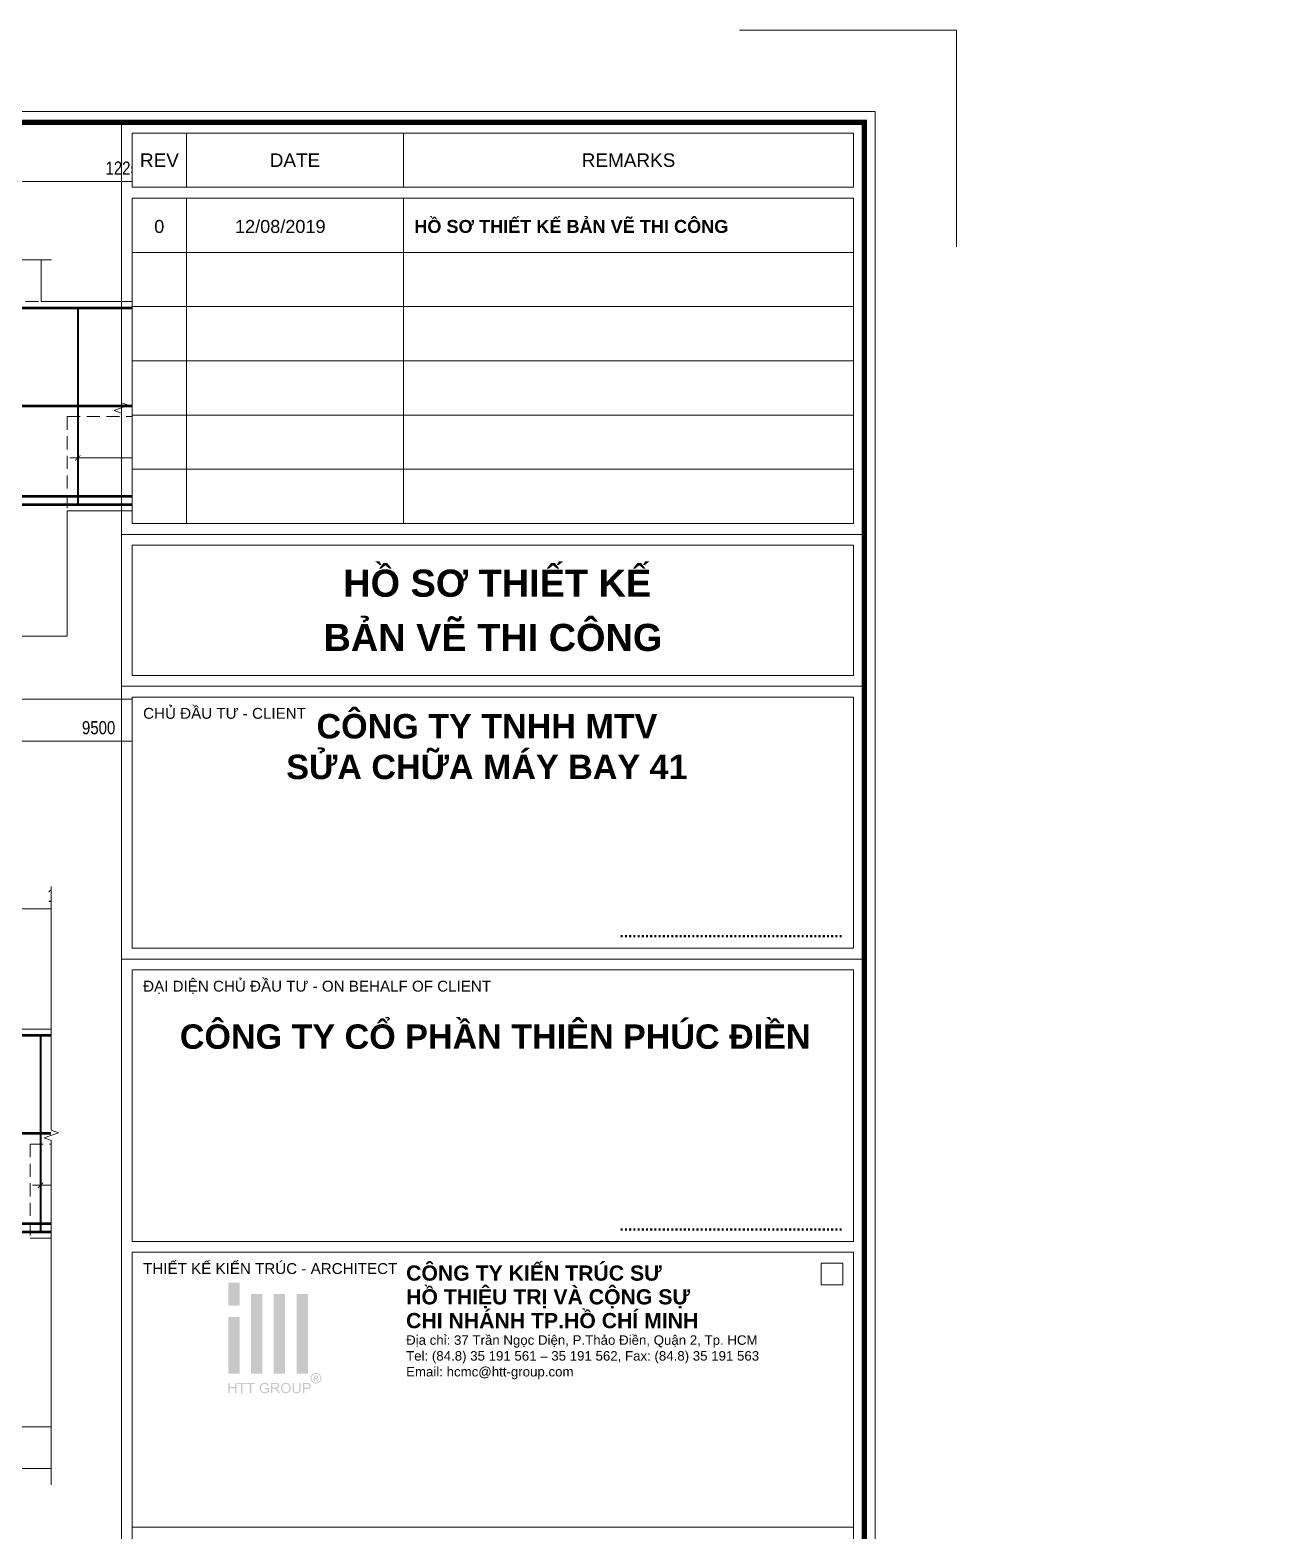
# Model space of a CAD drawing. Header units: millimetres. Extents: x 3014920 to 3563667, y -1638653 to -1356471.
# Drawn here: x 3428421 to 3434334, y -1593102 to -1585927 of the extents above; entities that cross this region are included whole.
import ezdxf
from ezdxf.enums import TextEntityAlignment as Align
from ezdxf.xclip import XClip

# ---------------------------------------------------------------- set-up
doc = ezdxf.new("R2010")
doc.units = ezdxf.units.MM
doc.header["$MEASUREMENT"] = 0
doc.header["$XCLIPFRAME"] = 0
doc.header["$PDMODE"] = 2
doc.linetypes.add('HIDDEN', pattern=[0.375, 0.25, -0.125])
doc.layers.get('0').update_dxf_attribs({"lineweight": 9})
doc.layers.get('Defpoints').update_dxf_attribs({"color": 10, "lineweight": 0})
for name, color, linetype, lineweight in [('CDAI', 21, 'Continuous', 40), ('CTHEP', 50, 'Continuous', 50), ('DBAO', 90, 'Continuous', 13), ('DGIONG', 130, 'Continuous', 13), ('KTH', 154, 'Continuous', 9), ('Net khuat', 8, 'HIDDEN', 13)]:
    doc.layers.add(name, color=color, linetype=linetype, lineweight=lineweight)
doc.layers.add('CHG_XX_Khung ten$0$TKTC', color=1, linetype='Continuous')
doc.styles.add('CHG_XX_Khung ten$0$A1 BORDER$0$ARIAL', font='arial.ttf')
doc.styles.add('CHG_XX_Khung ten$0$A1 BORDER$0$Arial - Bold', font='arialbd.ttf', dxfattribs={"height": 2.5})
doc.styles.add('CHG_XX_Khung ten$0$A1 BORDER$0$Title Block DD$0$ARIAL', font='arial.ttf')
doc.styles.add('CHG_XX_Khung ten$0$A1 BORDER$0$Title Block DD$0$Arial - Bold', font='arialbd.ttf', dxfattribs={"height": 2.5})
doc.styles.add('CHG_XX_Khung ten$0$arial', font='arial.ttf')
doc.styles.add('CHG_XX_Khung ten$0$Arial - Bold', font='arialbd.ttf')
doc.styles.add('CHG_XX_Khung ten$0$ArialB', font='arialbd.ttf')
doc.styles.add('TTP-HelCon', font='VHELVCN_0.TTF')
doc.dimstyles.new('TTP-25', dxfattribs={"dimscale": 25, "dimtxt": 2.5, "dimasz": 1, "dimexe": 1, "dimexo": 1, "dimgap": 0.09, "dimtad": 0, "dimdec": 4, "dimrnd": 1, "dimzin": 9, "dimdsep": 46, "dimtxsty": 'TTP-HelCon', "dimblk": 'ARCHTICK', "dimcen": 0.09, "dimdle": 1.5, "dimclrd": 256, "dimclre": 256, "dimclrt": 7, "dimadec": 0, "dimazin": 0, "dimtfac": 1, "dimtdec": 4, "dimtmove": 0, "dimatfit": 3, "dimldrblk": 'ARCHTICK', "dimfxl": 1, "dimtvp": 1, "dimtolj": 1, "dimtzin": 0, "dimarcsym": 0})

# ---------------------------------------------------------------- blocks, each defined once
blk = doc.blocks.new('_ArchTick')
at = {"color": 0, "linetype": 'ByBlock', "const_width": 0.15}
blk.add_lwpolyline([(-0.5, -0.5), (0.5, 0.5)], dxfattribs=at)
blk = doc.blocks.new('*D1344')
at = {"layer": 'Defpoints', "color": 0, "transparency": 16777216}
for p in [(31724.8, -2174), (33774.8, -2174), (33774.8, -2475)]:
    blk.add_point(p, dxfattribs=at)
at = {"layer": 'KTH', "lineweight": -2, "transparency": 16777216}
for p, q in [((31724.8, -2199), (31724.8, -2500)), ((33774.8, -2199), (33774.8, -2500)), ((31687.3, -2475), (33812.3, -2475))]:
    blk.add_line(p, q, dxfattribs=at)
at = {"layer": 'KTH', "lineweight": -2, "transparency": 16777216, "xscale": 25, "yscale": 25, "zscale": 25, "rotation": 180}
blk.add_blockref('_ArchTick', (31724.8, -2475), dxfattribs=at)
at = {"layer": 'KTH', "lineweight": -2, "transparency": 16777216, "xscale": 25, "yscale": 25, "zscale": 25}
blk.add_blockref('_ArchTick', (33774.8, -2475), dxfattribs=at)
at = {"layer": 'KTH', "color": 7, "transparency": 16777216, "insert": (32749.8, -2411.2), "char_height": 62.5, "attachment_point": 5, "style": 'TTP-HelCon'}
blk.add_mtext('\\A1;2050', dxfattribs=at)
blk = doc.blocks.new('*D1349')
at = {"layer": 'Defpoints', "color": 0, "transparency": 16777216}
for p in [(32124.8, -1124), (33774.8, -1124), (32124.8, -1321.1)]:
    blk.add_point(p, dxfattribs=at)
at = {"layer": 'KTH', "lineweight": -2, "transparency": 16777216}
for p, q in [((32124.8, -1149), (32124.8, -1346.1)), ((33774.8, -1149), (33774.8, -1346.1)), ((33812.3, -1321.1), (32087.3, -1321.1))]:
    blk.add_line(p, q, dxfattribs=at)
at = {"layer": 'KTH', "lineweight": -2, "transparency": 16777216, "xscale": 25, "yscale": 25, "zscale": 25, "rotation": 180}
blk.add_blockref('_ArchTick', (32124.8, -1321.1), dxfattribs=at)
at = {"layer": 'KTH', "lineweight": -2, "transparency": 16777216, "xscale": 25, "yscale": 25, "zscale": 25}
blk.add_blockref('_ArchTick', (33774.8, -1321.1), dxfattribs=at)
at = {"layer": 'KTH', "color": 7, "transparency": 16777216, "insert": (32949.8, -1251.2), "char_height": 62.5, "attachment_point": 5, "style": 'TTP-HelCon'}
blk.add_mtext('\\A1;6Þ14a250-3', dxfattribs=at)
blk = doc.blocks.new('*D1380')
at = {"layer": 'Defpoints', "color": 0, "transparency": 16777216}
for p in [(27500, -2475), (37950, -2475), (27500, -2675)]:
    blk.add_point(p, dxfattribs=at)
at = {"layer": 'KTH', "lineweight": -2, "transparency": 16777216}
for p, q in [((27500, -2500), (27500, -2700)), ((37950, -2500), (37950, -2700)), ((37987.5, -2675), (27462.5, -2675))]:
    blk.add_line(p, q, dxfattribs=at)
at = {"layer": 'KTH', "lineweight": -2, "transparency": 16777216, "xscale": 25, "yscale": 25, "zscale": 25, "rotation": 180}
blk.add_blockref('_ArchTick', (27500, -2675), dxfattribs=at)
at = {"layer": 'KTH', "lineweight": -2, "transparency": 16777216, "xscale": 25, "yscale": 25, "zscale": 25}
blk.add_blockref('_ArchTick', (37950, -2675), dxfattribs=at)
at = {"layer": 'KTH', "color": 7, "transparency": 16777216, "insert": (32725, -2611.2), "char_height": 62.5, "attachment_point": 5, "style": 'TTP-HelCon'}
blk.add_mtext('\\A1;10450', dxfattribs=at)
blk = doc.blocks.new('*D1382')
at = {"layer": 'Defpoints', "color": 0, "transparency": 16777216}
for p in [(11800, -2475), (21300, -2475), (11800, -2675)]:
    blk.add_point(p, dxfattribs=at)
at = {"layer": 'KTH', "lineweight": -2, "transparency": 16777216}
for p, q in [((11800, -2500), (11800, -2700)), ((21300, -2500), (21300, -2700)), ((21337.5, -2675), (11762.5, -2675))]:
    blk.add_line(p, q, dxfattribs=at)
at = {"layer": 'KTH', "lineweight": -2, "transparency": 16777216, "xscale": 25, "yscale": 25, "zscale": 25, "rotation": 180}
blk.add_blockref('_ArchTick', (11800, -2675), dxfattribs=at)
at = {"layer": 'KTH', "lineweight": -2, "transparency": 16777216, "xscale": 25, "yscale": 25, "zscale": 25}
blk.add_blockref('_ArchTick', (21300, -2675), dxfattribs=at)
at = {"layer": 'KTH', "color": 7, "transparency": 16777216, "insert": (16550, -2611.2), "char_height": 62.5, "attachment_point": 5, "style": 'TTP-HelCon'}
blk.add_mtext('\\A1;9500', dxfattribs=at)
blk = doc.blocks.new('*D1392')
at = {"layer": 'Defpoints', "color": 0, "transparency": 16777216}
for p in [(16050, -2174), (18300, -2174), (18300, -2475)]:
    blk.add_point(p, dxfattribs=at)
at = {"layer": 'KTH', "lineweight": -2, "transparency": 16777216}
for p, q in [((16050, -2199), (16050, -2500)), ((18300, -2199), (18300, -2500)), ((16012.5, -2475), (18337.5, -2475))]:
    blk.add_line(p, q, dxfattribs=at)
at = {"layer": 'KTH', "lineweight": -2, "transparency": 16777216, "xscale": 25, "yscale": 25, "zscale": 25, "rotation": 180}
blk.add_blockref('_ArchTick', (16050, -2475), dxfattribs=at)
at = {"layer": 'KTH', "lineweight": -2, "transparency": 16777216, "xscale": 25, "yscale": 25, "zscale": 25}
blk.add_blockref('_ArchTick', (18300, -2475), dxfattribs=at)
at = {"layer": 'KTH', "color": 7, "transparency": 16777216, "insert": (17175, -2411.2), "char_height": 62.5, "attachment_point": 5, "style": 'TTP-HelCon'}
blk.add_mtext('\\A1;2250', dxfattribs=at)
blk = doc.blocks.new('*D1407')
at = {"layer": 'Defpoints', "color": 0, "transparency": 16777216}
for p in [(16450, -1124), (18300, -1124), (16450, -1321.1)]:
    blk.add_point(p, dxfattribs=at)
at = {"layer": 'KTH', "lineweight": -2, "transparency": 16777216}
for p, q in [((16450, -1149), (16450, -1346.1)), ((18300, -1149), (18300, -1346.1)), ((18337.5, -1321.1), (16412.5, -1321.1))]:
    blk.add_line(p, q, dxfattribs=at)
at = {"layer": 'KTH', "lineweight": -2, "transparency": 16777216, "xscale": 25, "yscale": 25, "zscale": 25, "rotation": 180}
blk.add_blockref('_ArchTick', (16450, -1321.1), dxfattribs=at)
at = {"layer": 'KTH', "lineweight": -2, "transparency": 16777216, "xscale": 25, "yscale": 25, "zscale": 25}
blk.add_blockref('_ArchTick', (18300, -1321.1), dxfattribs=at)
at = {"layer": 'KTH', "color": 7, "transparency": 16777216, "insert": (17375, -1251.2), "char_height": 62.5, "attachment_point": 5, "style": 'TTP-HelCon'}
blk.add_mtext('\\A1;6Þ14a250-3', dxfattribs=at)
blk = doc.blocks.new('*D1412')
at = {"layer": 'Defpoints', "color": 0, "transparency": 16777216}
for p in [(17275, 0), (16050, -274), (17275, -274)]:
    blk.add_point(p, dxfattribs=at)
at = {"layer": 'KTH', "lineweight": -2, "transparency": 16777216}
for p, q in [((16012.5, 0), (17312.5, 0)), ((16050, -249), (16050, 25)), ((17275, -249), (17275, 25))]:
    blk.add_line(p, q, dxfattribs=at)
at = {"layer": 'KTH', "lineweight": -2, "transparency": 16777216, "xscale": 25, "yscale": 25, "zscale": 25, "rotation": 180}
blk.add_blockref('_ArchTick', (16050, 0), dxfattribs=at)
at = {"layer": 'KTH', "lineweight": -2, "transparency": 16777216, "xscale": 25, "yscale": 25, "zscale": 25}
blk.add_blockref('_ArchTick', (17275, 0), dxfattribs=at)
at = {"layer": 'KTH', "color": 7, "transparency": 16777216, "insert": (16662.5, 63.8), "char_height": 62.5, "attachment_point": 5, "style": 'TTP-HelCon'}
blk.add_mtext('\\A1;1225', dxfattribs=at)
blk = doc.blocks.new('*D1418')
at = {"layer": 'Defpoints', "color": 0, "transparency": 16777216}
for p in [(32749.8, 0), (31725, -274), (32749.8, -274)]:
    blk.add_point(p, dxfattribs=at)
at = {"layer": 'KTH', "lineweight": -2, "transparency": 16777216}
for p, q in [((31687.5, 0), (32787.3, 0)), ((31725, -249), (31725, 25)), ((32749.8, -249), (32749.8, 25))]:
    blk.add_line(p, q, dxfattribs=at)
at = {"layer": 'KTH', "lineweight": -2, "transparency": 16777216, "xscale": 25, "yscale": 25, "zscale": 25, "rotation": 180}
blk.add_blockref('_ArchTick', (31725, 0), dxfattribs=at)
at = {"layer": 'KTH', "lineweight": -2, "transparency": 16777216, "xscale": 25, "yscale": 25, "zscale": 25}
blk.add_blockref('_ArchTick', (32749.8, 0), dxfattribs=at)
at = {"layer": 'KTH', "color": 7, "transparency": 16777216, "insert": (32237.4, 63.8), "char_height": 62.5, "attachment_point": 5, "style": 'TTP-HelCon'}
blk.add_mtext('\\A1;1025', dxfattribs=at)
blk = doc.blocks.new('CHG_XX_Khung ten$0$A1 BORDER$0$HTT-Logo')
at = {"true_color": 0x134fb3}
h = blk.add_hatch(color=154, dxfattribs=at)
h.paths.add_polyline_path([(3, 29.1), (0, 29.1), (0, 23.1), (3, 23.1)])
h.paths.add_polyline_path([(3, 20.1), (0, 20.1), (0, 5.1), (3, 5.1)])
h.paths.add_polyline_path([(9, 26.1), (6, 26.1), (6, 5.1), (9, 5.1)])
h.paths.add_polyline_path([(15, 26.1), (12, 26.1), (12, 5.1), (15, 5.1)])
h.paths.add_polyline_path([(21, 26.1), (18, 26.1), (18, 5.1), (21, 5.1)])
h.paths.add_polyline_path([(2.12, 2.7), (1.76, 2.7), (1.76, 1.59), (0.36, 1.59), (0.36, 2.7), (0, 2.7), (0, 0), (0.36, 0), (0.36, 1.27), (1.76, 1.27), (1.76, 0), (2.12, 0)])
h.paths.add_polyline_path([(4.65, 2.7), (2.51, 2.7), (2.51, 2.38), (3.4, 2.38), (3.4, 0), (3.76, 0), (3.76, 2.38), (4.65, 2.38)])
h.paths.add_polyline_path([(6.95, 2.7), (4.81, 2.7), (4.81, 2.38), (5.7, 2.38), (5.7, 0), (6.06, 0), (6.06, 2.38), (6.95, 2.38)])
h.paths.add_polyline_path([(8.64, 1.36), (8.64, 1.41), (8.66, 1.58), (8.69, 1.75), (8.75, 1.9), (8.81, 2.03), (8.92, 2.17), (9.05, 2.28), (9.2, 2.37), (9.29, 2.39), (9.45, 2.43), (9.65, 2.44), (9.84, 2.42), (10, 2.37), (10.14, 2.29), (10.26, 2.18), (10.34, 2.03), (10.41, 1.86), (10.73, 1.95), (10.68, 2.11), (10.61, 2.26), (10.53, 2.39), (10.45, 2.47), (10.31, 2.57), (10.16, 2.65), (10.13, 2.66), (9.97, 2.71), (9.8, 2.74), (9.63, 2.75), (9.55, 2.74), (9.38, 2.73), (9.21, 2.7), (9.06, 2.65), (8.91, 2.58), (8.88, 2.56), (8.75, 2.47), (8.63, 2.36), (8.53, 2.23), (8.44, 2.07), (8.41, 1.99), (8.35, 1.84), (8.31, 1.68), (8.28, 1.51), (8.27, 1.34), (8.28, 1.26), (8.29, 1.09), (8.32, 0.92), (8.38, 0.77), (8.44, 0.62), (8.46, 0.58), (8.55, 0.44), (8.66, 0.32), (8.79, 0.21), (8.93, 0.12), (9, 0.09), (9.15, 0.03), (9.31, -0.01), (9.48, -0.04), (9.65, -0.05), (9.73, -0.04), (9.9, -0.03), (10.07, 0.01), (10.23, 0.06), (10.34, 0.11), (10.48, 0.18), (10.63, 0.27), (10.77, 0.38), (10.77, 1.38), (9.63, 1.38), (9.63, 1.06), (10.42, 1.06), (10.42, 0.56), (10.39, 0.53), (10.26, 0.45), (10.09, 0.37), (9.96, 0.32), (9.8, 0.29), (9.63, 0.28), (9.62, 0.28), (9.45, 0.29), (9.28, 0.33), (9.12, 0.4), (8.97, 0.49), (8.86, 0.61), (8.77, 0.75), (8.73, 0.85), (8.68, 1), (8.65, 1.17)])
h.paths.add_polyline_path([(13.16, 1.39), (13.28, 1.48), (13.3, 1.51), (13.39, 1.64), (13.44, 1.79), (13.46, 1.96), (13.46, 2.06), (13.42, 2.22), (13.35, 2.37), (13.31, 2.43), (13.19, 2.55), (13.05, 2.63), (13.01, 2.64), (12.87, 2.67), (12.7, 2.69), (12.5, 2.7), (11.3, 2.7), (11.3, 0), (11.66, 0), (11.66, 1.2), (12.07, 1.2), (12.11, 1.2), (12.28, 1.19), (12.44, 1.11), (12.49, 1.07), (12.62, 0.93), (12.67, 0.86), (12.77, 0.73), (12.88, 0.56), (13.23, 0), (13.68, 0), (13.21, 0.73), (13.13, 0.85), (13.03, 0.98), (12.92, 1.09), (12.86, 1.14), (12.7, 1.23), (12.86, 1.26), (13.03, 1.31)])
h.paths.add_polyline_path([(11.66, 1.51), (11.66, 2.4), (12.51, 2.4), (12.67, 2.39), (12.83, 2.35), (12.97, 2.27), (13.06, 2.13), (13.09, 1.96), (13.08, 1.87), (13.02, 1.72), (12.96, 1.64), (12.8, 1.55), (12.62, 1.52), (12.43, 1.51)], flags=16)
h.paths.add_polyline_path([(16.49, 1.43), (16.48, 1.6), (16.44, 1.77), (16.4, 1.92), (16.34, 2.07), (16.33, 2.09), (16.24, 2.23), (16.14, 2.36), (16.02, 2.47), (15.88, 2.57), (15.85, 2.59), (15.7, 2.66), (15.54, 2.71), (15.38, 2.74), (15.2, 2.75), (15.15, 2.75), (14.98, 2.73), (14.82, 2.7), (14.66, 2.64), (14.52, 2.57), (14.39, 2.48), (14.27, 2.37), (14.18, 2.26), (14.1, 2.14), (14.03, 2), (13.98, 1.84), (13.94, 1.68), (13.92, 1.5), (13.91, 1.31), (13.91, 1.29), (13.92, 1.12), (13.95, 0.96), (14, 0.8), (14.07, 0.64), (14.07, 0.62), (14.16, 0.48), (14.26, 0.35), (14.38, 0.23), (14.52, 0.14), (14.56, 0.12), (14.71, 0.04), (14.86, -0.01), (15.03, -0.04), (15.2, -0.05), (15.21, -0.05), (15.38, -0.03), (15.55, 0), (15.7, 0.05), (15.86, 0.12), (15.87, 0.13), (16.01, 0.22), (16.13, 0.33), (16.24, 0.46), (16.33, 0.61), (16.36, 0.69), (16.42, 0.84), (16.46, 1), (16.48, 1.17), (16.49, 1.35)])
h.paths.add_polyline_path([(14.28, 1.45), (14.3, 1.64), (14.34, 1.81), (14.4, 1.95), (14.47, 2.08), (14.57, 2.2), (14.73, 2.32), (14.88, 2.38), (15.04, 2.43), (15.21, 2.44), (15.38, 2.42), (15.54, 2.38), (15.69, 2.31), (15.82, 2.2), (15.93, 2.07), (16.01, 1.93), (16.04, 1.85), (16.09, 1.7), (16.12, 1.53), (16.12, 1.32), (16.11, 1.12), (16.08, 0.95), (16.03, 0.79), (15.96, 0.66), (15.86, 0.54), (15.8, 0.48), (15.67, 0.38), (15.53, 0.32), (15.37, 0.27), (15.2, 0.26), (15.12, 0.26), (14.95, 0.29), (14.8, 0.35), (14.67, 0.43), (14.54, 0.54), (14.45, 0.66), (14.37, 0.8), (14.32, 0.95), (14.29, 1.12), (14.28, 1.31)], flags=16)
h.paths.add_polyline_path([(17.31, 2.7), (16.96, 2.7), (16.96, 1.12), (16.96, 0.93), (16.98, 0.75), (17.02, 0.6), (17.06, 0.46), (17.07, 0.44), (17.15, 0.3), (17.27, 0.18), (17.4, 0.08), (17.51, 0.03), (17.67, -0.01), (17.84, -0.04), (18.02, -0.05), (18.2, -0.04), (18.37, -0.01), (18.52, 0.04), (18.66, 0.1), (18.68, 0.12), (18.81, 0.22), (18.91, 0.35), (18.99, 0.49), (19.02, 0.61), (19.06, 0.76), (19.07, 0.94), (19.08, 1.14), (19.08, 2.7), (18.72, 2.7), (18.72, 1.14), (18.72, 1.06), (18.71, 0.86), (18.68, 0.69), (18.62, 0.55), (18.55, 0.45), (18.49, 0.4), (18.36, 0.33), (18.19, 0.29), (17.99, 0.28), (17.92, 0.28), (17.75, 0.31), (17.6, 0.37), (17.46, 0.48), (17.38, 0.63), (17.34, 0.77), (17.32, 0.94), (17.31, 1.14)])
h.paths.add_polyline_path([(21.42, 1.25), (21.52, 1.34), (21.6, 1.45), (21.67, 1.59), (21.72, 1.75), (21.73, 1.92), (21.73, 1.97), (21.71, 2.13), (21.65, 2.29), (21.56, 2.44), (21.44, 2.55), (21.42, 2.56), (21.27, 2.63), (21.1, 2.67), (21.05, 2.68), (20.89, 2.7), (20.69, 2.7), (19.67, 2.7), (19.67, 0), (20.03, 0), (20.03, 1.1), (20.72, 1.1), (20.76, 1.1), (20.96, 1.11), (21.14, 1.14), (21.29, 1.19)])
h.paths.add_polyline_path([(20.03, 1.42), (20.03, 2.38), (20.72, 2.38), (20.93, 2.37), (21.06, 2.36), (21.16, 2.31), (21.28, 2.2), (21.34, 2.08), (21.37, 1.91), (21.36, 1.82), (21.31, 1.67), (21.22, 1.54), (21.09, 1.47), (20.93, 1.43), (20.73, 1.42)], flags=16)
h.paths.add_polyline_path([(23.87, 2.76), (24.01, 2.85), (24.13, 2.96), (24.24, 3.09), (24.33, 3.24), (24.35, 3.28), (24.42, 3.44), (24.47, 3.6), (24.5, 3.76), (24.51, 3.93), (24.51, 3.98), (24.49, 4.15), (24.46, 4.31), (24.4, 4.47), (24.33, 4.62), (24.29, 4.69), (24.19, 4.82), (24.08, 4.94), (23.95, 5.05), (23.81, 5.14), (23.77, 5.16), (23.61, 5.23), (23.45, 5.28), (23.29, 5.31), (23.12, 5.32), (23.08, 5.31), (22.92, 5.3), (22.76, 5.27), (22.6, 5.21), (22.44, 5.14), (22.38, 5.1), (22.24, 5.01), (22.12, 4.89), (22.01, 4.77), (21.92, 4.62), (21.89, 4.57), (21.82, 4.41), (21.77, 4.25), (21.74, 4.09), (21.73, 3.93), (21.73, 3.87), (21.75, 3.71), (21.79, 3.55), (21.84, 3.39), (21.92, 3.24), (21.95, 3.18), (22.05, 3.04), (22.16, 2.92), (22.29, 2.81), (22.43, 2.72), (22.48, 2.7), (22.64, 2.63), (22.79, 2.58), (22.96, 2.55), (23.12, 2.54), (23.18, 2.54), (23.34, 2.55), (23.5, 2.59), (23.66, 2.65), (23.82, 2.72)])
h.paths.add_polyline_path([(22.55, 2.92), (22.45, 2.98), (22.32, 3.09), (22.21, 3.21), (22.12, 3.35), (22.07, 3.44), (22.01, 3.6), (21.98, 3.76), (21.96, 3.93), (21.97, 4.03), (22, 4.19), (22.05, 4.35), (22.12, 4.51), (22.18, 4.61), (22.29, 4.73), (22.41, 4.85), (22.56, 4.94), (22.64, 4.98), (22.8, 5.04), (22.96, 5.07), (23.12, 5.09), (23.21, 5.08), (23.37, 5.06), (23.53, 5.01), (23.69, 4.94), (23.79, 4.88), (23.92, 4.77), (24.03, 4.65), (24.13, 4.51), (24.17, 4.41), (24.23, 4.25), (24.27, 4.09), (24.28, 3.93), (24.28, 3.83), (24.25, 3.67), (24.2, 3.51), (24.13, 3.35), (24.07, 3.25), (23.96, 3.13), (23.84, 3.01), (23.7, 2.92), (23.61, 2.87), (23.45, 2.81), (23.29, 2.78), (23.12, 2.77), (23.02, 2.77), (22.86, 2.8), (22.7, 2.85)], flags=16)
h.paths.add_polyline_path([(22.51, 3.16), (22.51, 4.65), (23.03, 4.65), (23.23, 4.64), (23.4, 4.62), (23.55, 4.52), (23.6, 4.47), (23.66, 4.31), (23.67, 4.25), (23.64, 4.09), (23.55, 3.96), (23.42, 3.87), (23.24, 3.82), (23.37, 3.75), (23.46, 3.64), (23.57, 3.47), (23.77, 3.16), (23.47, 3.16), (23.34, 3.39), (23.23, 3.58), (23.14, 3.7), (23.09, 3.74), (22.94, 3.79), (22.9, 3.79), (22.76, 3.79), (22.76, 3.16)], flags=0)
h.paths.add_polyline_path([(22.76, 4), (22.76, 4.45), (23.03, 4.45), (23.13, 4.45), (23.27, 4.42), (23.37, 4.35), (23.41, 4.21), (23.33, 4.06), (23.24, 4.02), (23.05, 4)], flags=0)
blk = doc.blocks.new('CHG_XX_Khung ten')
for p, q in [((687, 577), (687, 17)), ((687, 501), (824, 501)), ((687, 473), (824, 473)), ((687, 422.69), (824, 422.69))]:
    blk.add_line(p, q)
at = {"linetype": 'Continuous'}
for p, q in [((699, 575), (699, 565)), ((739, 575), (739, 565)), ((699, 563), (699, 503)), ((739, 563), (739, 503))]:
    blk.add_line(p, q, dxfattribs=at)
for points in [[(15, 579), (826, 579), (826, 15), (15, 15)], [(816, 362.62), (820, 362.62), (820, 366.62), (816, 366.62)]]:
    blk.add_lwpolyline(points, close=True)
at = {"color": 4, "linetype": 'Continuous', "const_width": 1}
blk.add_lwpolyline([(17, 577), (824, 577), (824, 17), (17, 17)], close=True, dxfattribs=at)
at = {"linetype": 'Continuous'}
for points in [[(822, 565), (689, 565), (689, 575), (822, 575)], [(822, 553), (689, 553), (689, 563), (822, 563)], [(822, 543), (689, 543), (689, 553), (822, 553)], [(822, 533), (689, 533), (689, 543), (822, 543)], [(822, 523), (689, 523), (689, 533), (822, 533)], [(822, 513), (689, 513), (689, 523), (822, 523)], [(822, 503), (689, 503), (689, 513), (822, 513)], [(689, 499), (822, 499), (822, 475), (689, 475)], [(689, 368.62), (822, 368.62), (822, 317.93), (689, 317.93)], [(689, 317.93), (822, 317.93), (822, 289.93), (689, 289.93)]]:
    blk.add_lwpolyline(points, close=True, dxfattribs=at)
at = {"layer": 'Defpoints', "color": 1, "ltscale": 2}
blk.add_lwpolyline([(800.94, 594), (841, 594), (841, 554)], dxfattribs=at)
at = {"xscale": 0.7, "yscale": 0.7, "zscale": 0.7}
blk.add_blockref('CHG_XX_Khung ten$0$A1 BORDER$0$HTT-Logo', (706.68, 342.64), dxfattribs=at)
for s, height, style, p in [('REV', 2.5, 'CHG_XX_Khung ten$0$A1 BORDER$0$ARIAL', (694, 570)), ('DATE', 2.5, 'CHG_XX_Khung ten$0$A1 BORDER$0$ARIAL', (719, 570)), ('REMARKS', 2.5, 'CHG_XX_Khung ten$0$A1 BORDER$0$ARIAL', (780.5, 570)), ('12/08/2019', 2.389, 'CHG_XX_Khung ten$0$arial', (716.29, 557.78)), ('0', 2.39, 'CHG_XX_Khung ten$0$arial', (693.97, 557.78))]:
    blk.add_text(s, height=height, dxfattribs=dict(style=style)).set_placement(p, align=Align.MIDDLE_CENTER)
for s, height, style, p in [('HỒ SƠ THIẾT KẾ BẢN VẼ THI CÔNG', 2.3887, 'CHG_XX_Khung ten$0$ArialB', (741, 557.78)), ('CHỦ ĐẦU TƯ - CLIENT', 2, 'CHG_XX_Khung ten$0$A1 BORDER$0$Title Block DD$0$ARIAL', (691, 468)), ('ĐẠI DIỆN CHỦ ĐẦU TƯ - ON BEHALF OF CLIENT ', 2, 'CHG_XX_Khung ten$0$A1 BORDER$0$Title Block DD$0$ARIAL', (691, 417.69)), ('THIẾT KẾ KIẾN TRÚC - ARCHITECT', 2, 'CHG_XX_Khung ten$0$A1 BORDER$0$ARIAL', (691, 365.62))]:
    blk.add_text(s, height=height, dxfattribs=dict(style=style)).set_placement(p, align=Align.MIDDLE_LEFT)
at = {"style": 'CHG_XX_Khung ten$0$A1 BORDER$0$Title Block DD$0$Arial - Bold'}
for p in [(820, 427.69), (820, 373.62)]:
    blk.add_text('.....................................................', height=2, dxfattribs=at).set_placement(p, align=Align.MIDDLE_RIGHT)
at = {"ltscale": 10, "insert": (739.49, 366.19), "char_height": 2.8, "width": 76.248, "attachment_point": 1, "line_spacing_factor": 0.938532, "style": 'CHG_XX_Khung ten$0$A1 BORDER$0$Arial - Bold'}
blk.add_mtext('CÔNG TY KIẾN TRÚC SƯ\\PHỒ THIỆU TRỊ VÀ CỘNG SỰ\\PCHI NHÁNH TP.HỒ CHÍ MINH', dxfattribs=at)
at = {"ltscale": 10, "insert": (739.49, 345.2), "char_height": 1.75, "width": 83.001, "attachment_point": 7, "style": 'CHG_XX_Khung ten$0$A1 BORDER$0$ARIAL'}
blk.add_mtext('Địa chỉ: 37 Trần Ngọc Diện, P.Thảo Điền, Quận 2, Tp. HCM\\PTel: (84.8) 35 191 561 – 35 191 562, Fax: (84.8) 35 191 563\\PEmail: hcmc@htt-group.com', dxfattribs=at)
at = {"layer": 'CHG_XX_Khung ten$0$TKTC', "style": 'CHG_XX_Khung ten$0$Arial - Bold'}
for s, p in [('HỒ SƠ THIẾT KẾ', (756.29, 492)), ('BẢN VẼ THI CÔNG', (755.5, 482))]:
    blk.add_text(s, height=5, dxfattribs=at).set_placement(p, align=Align.MIDDLE_CENTER)
at = {"ltscale": 10, "char_height": 4.5, "attachment_point": 2, "style": 'CHG_XX_Khung ten$0$A1 BORDER$0$Title Block DD$0$Arial - Bold', "bg_fill": 2}
for s, insert, width in [('CÔNG TY TNHH MTV\\PSỬA CHỮA MÁY BAY 41', (754.39, 467.87), 83.001), ('CÔNG TY CỔ PHẦN THIÊN PHÚC ĐIỀN', (755.91, 410.64), 121.2929)]:
    blk.add_mtext(s, dxfattribs=dict(at, insert=insert, width=width))
at = {"linetype": 'Continuous'}
for points in [[(689, 471), (822, 471), (822, 424.69), (689, 424.69)], [(689, 420.69), (822, 420.69), (822, 370.62), (689, 370.62)]]:
    blk.add_lwpolyline(points, close=True, dxfattribs=at)
blk = doc.blocks.new('2X-31')
at = {"layer": 'CDAI'}
for points in [[(16450.00017, -604.00461), (16450.00017, -1544.00461)], [(32124.79362, -604.00461), (32124.79362, -1544.00461)]]:
    blk.add_lwpolyline(points, dxfattribs=at)
at = {"layer": 'CTHEP'}
blk.add_line((56669.99316, -1074.0046), (103.16431, -1074.00461), dxfattribs=at)
for points in [[(54.54176, -804.44405), (54.54176, -604.00461), (56669.99316, -604.00461), (56669.99316, -804.00461)], [(54.54176, -1544.00461), (56669.99316, -1544.0046), (56669.99316, -944.0046)], [(13800.00016, -1504.00461), (18300.00017, -1504.00461)], [(29574.79362, -1504.00461), (33774.79363, -1504.00461)]]:
    blk.add_lwpolyline(points, dxfattribs=at)
at = {"layer": 'DBAO', "linetype": 'Continuous'}
for p, q in [((16274.99267, -374.00461), (16274.99267, -574.00461)), ((16274.99267, -574.00461), (22000, -574.00461)), ((31949.98761, -574.00461), (36425, -574.00461))]:
    blk.add_line(p, q, dxfattribs=at)
at = {"layer": 'DBAO'}
blk.add_lwpolyline([(15700.00016, -1574.00461), (15700.00016, -2174.00461), (16400.00016, -2174.00461), (16400.00016, -1574.00461)], dxfattribs=at)
at = {"layer": 'DBAO', "linetype": 'Continuous', "flags": 128}
for points in [[(21874.99999, -1574.00461), (16400.00016, -1574.00461)], [(36300, -1574.00461), (32074.79362, -1574.00461)]]:
    blk.add_lwpolyline(points, dxfattribs=at)
at = {"layer": 'DGIONG', "linetype": 'Continuous', "flags": 128}
blk.add_lwpolyline([(16324.99267, -374.00461), (16074.98892, -374.00461), (16062.48892, -408.34808), (16037.48892, -339.66114), (16024.98892, -374.00461), (15774.98516, -374.00461)], dxfattribs=at)
at = {"layer": 'Net khuat', "ltscale": 250}
for p, q in [((15825.00017, -574.00461), (16274.99267, -574.00461)), ((16400.00017, -1124.00461), (21874.99999, -1124.00461)), ((16400.00017, -1124.00461), (16400.00017, -1574.00461)), ((32074.79362, -1124.00461), (36300, -1124.00461)), ((32074.79362, -1124.00461), (32074.79362, -1574.00461))]:
    blk.add_line(p, q, dxfattribs=at)
at = {"layer": 'KTH'}
for base, p1, p2, picture, middle in [((17275.0076549761, 0), (16050.0039043026, -274.0046080451), (17275.0076549761, -274.0046080437), '*D1412', (16662.5057796393, 63.8333333333)), ((32749.79362, 0), (31724.99136, -274.00461), (32749.79362, -274.00461), '*D1418', (32237.39249, 63.83333))]:
    dim = blk.add_linear_dim(base=base, p1=p1, p2=p2, angle=180, dimstyle='TTP-25', override={"dimtmove": 1}, dxfattribs=at)
    dim.commit()
    dim.dimension.update_dxf_attribs({"geometry": picture, "text_midpoint": middle})
for base, p1, p2, picture, middle in [((16450.00017, -1321.14128), (18299.99268, -1124.00461), (16450.00017, -1124.00461), '*D1407', (17374.99642, -1251.22461)), ((32124.79362, -1321.14128), (33774.79363, -1124.00461), (32124.79362, -1124.00461), '*D1349', (32949.79363, -1251.22461))]:
    dim = blk.add_linear_dim(base=base, p1=p1, p2=p2, angle=180, text='6Þ14a250-3', dimstyle='TTP-25', override={"dimtmove": 1}, dxfattribs=at)
    dim.commit()
    dim.dimension.update_dxf_attribs({"geometry": picture, "text_midpoint": middle})
for base, p1, p2, picture, middle in [((18300.00017, -2475.04887), (16050.00016, -2174.00461), (18300.00017, -2174.00461), '*D1392', (17175.00017, -2411.21554)), ((33774.79363, -2475.04887), (31724.79362, -2174.00461), (33774.79363, -2174.00461), '*D1344', (32749.79363, -2411.21554)), ((11800, -2675.00461), (21300, -2475.04887), (11800, -2475.04887), '*D1382', (16550, -2611.17127)), ((27500, -2675.00461), (37950, -2475.04887), (27500, -2475.04887), '*D1380', (32725, -2611.17127))]:
    dim = blk.add_linear_dim(base=base, p1=p1, p2=p2, dimstyle='TTP-25', override={"dimtmove": 1}, dxfattribs=at)
    dim.commit()
    dim.dimension.update_dxf_attribs({"geometry": picture, "text_midpoint": middle})

msp = doc.modelspace()

# ---------------------------------------------------------------- linework, layer by layer
at = {"layer": 'DGIONG', "linetype": 'Continuous', "elevation": 0, "flags": 128}
msp.add_lwpolyline([(3428858.33744, -1589405.12765), (3428858.33766, -1587758.70415), (3428823.99419, -1587746.20415), (3428892.68112, -1587721.20415), (3428858.33766, -1587708.70415), (3428858.33747, -1586543.73849)], dxfattribs=at)
at = {"layer": 'DGIONG', "linetype": 'Continuous', "flags": 128}
msp.add_lwpolyline([(3428522.70781, -1592882.45148), (3428522.70803, -1591236.02798), (3428488.36456, -1591223.52798), (3428557.0515, -1591198.52798), (3428522.70803, -1591186.02798), (3428522.70785, -1590021.06232)], dxfattribs=at)

# ---------------------------------------------------------------- block references
at = {"layer": 'DBAO'}
ref = msp.add_blockref('2X-31', (3412199.15171, -1586651.37063), dxfattribs=at)
XClip(ref).set_block_clipping_path([(-1757.7944806947, -2931.1631830684), (16711.0354361646, 1213.7358208804)])
ref = msp.add_blockref('2X-31', (3396346.47636, -1590128.69447), dxfattribs=at)
XClip(ref).set_block_clipping_path([(15540.4105772206, -3895.1161533908), (32174.2594661765, 535.2512636671)])

# ---------------------------------------------------------------- next in the draw order: block references
at = {"color": 5, "xscale": 25.92478421704392, "yscale": 25.92478421704392, "zscale": 25.92478421704392}
msp.add_blockref('CHG_XX_Khung ten', (3411048.01083, -1601326.46106), dxfattribs=at)

doc.saveas('drawing.dxf')
